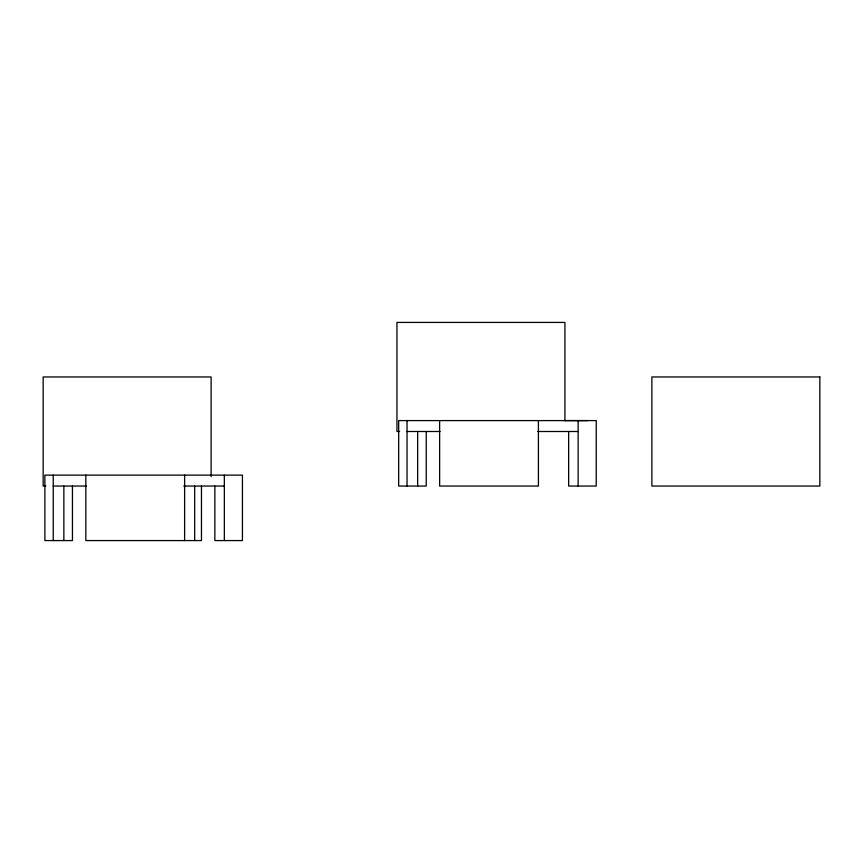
<?xml version="1.0" encoding="UTF-8"?>
<svg xmlns="http://www.w3.org/2000/svg" width="863" height="863" viewBox="0 0 863 863"><rect width="100%" height="100%" fill="white"/><g stroke="black" fill="none" stroke-linecap="round" stroke-linejoin="round"><path stroke-width="1.29" d="M565.168 420.594L587.865 420.594M399.634 431.5L396.948 431.5L396.948 322.428L564.92 322.428L564.92 420.723M407.034 431.5L440.076 431.5M537.563 431.5L578.124 431.5M45.836 486.042L43.15 486.042L43.15 376.958L211.122 376.958L211.122 476.613M53.236 486.042L86.278 486.042M183.765 486.042L224.337 486.042M578.124 420.594L578.124 486.042M568.652 431.5L568.652 486.042L596.225 486.042L596.225 420.594L398.674 420.594L398.674 486.042L426.246 486.042L426.246 431.5M538.415 420.594L538.415 486.042L439.634 486.042L439.634 420.594M417.66 431.5L417.66 486.042M407.034 420.594L407.034 486.042M224.337 475.125L224.337 540.572M214.855 486.042L214.855 540.572L242.427 540.572L242.427 475.125L44.876 475.125L44.876 540.572L72.449 540.572L72.449 486.042M201.467 486.042L201.467 540.572L85.836 540.572L85.836 475.125M194.682 486.042L194.682 540.572M184.617 475.125L184.617 540.572M63.862 486.042L63.862 540.572M53.236 475.125L53.236 540.572M819.85 376.958L651.878 376.958L651.878 486.042L819.85 486.042L819.85 376.958"/></g></svg>
